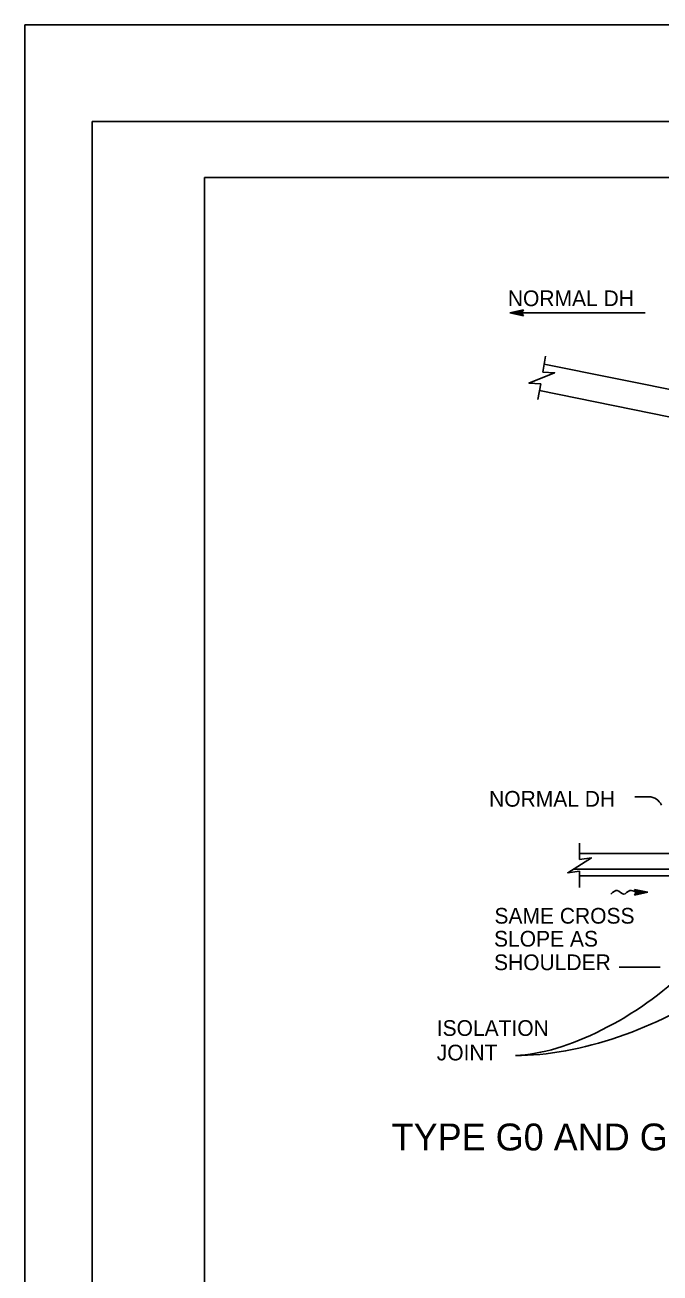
# Model space of a CAD drawing. Extents: x -894 to 866, y -472 to 714.
# Drawn here: x -894 to -611, y 157 to 714 of the extents above; entities that cross this region are included whole.
import ezdxf

# ---------------------------------------------------------------- set-up
doc = ezdxf.new("R2010")
doc.units = 0
for name, color, linetype in [('border_PLOTTING-ELEMENTS', 7, 'Continuous'), ('border_rw_22x34_Cut_Lines', 7, 'Continuous'), ('border_SHEET', 7, 'Continuous'), ('df_DETAIL-anno', 7, 'Continuous'), ('df_FLOW-LINE', 7, 'Continuous'), ('mc_CURB-GUTTER', 7, 'Continuous')]:
    doc.layers.add(name, color=color, linetype=linetype)

msp = doc.modelspace()

# ---------------------------------------------------------------- linework, layer by layer
at = {"layer": 'border_PLOTTING-ELEMENTS'}
for points in [[(-894.04, -472.44), (865.96, -472.44), (865.96, 713.56), (-894.04, 713.56)], [(-864.04, 670.56), (835.96, 670.56), (835.96, -429.44), (-864.04, -429.44)]]:
    msp.add_lwpolyline(points, close=True, dxfattribs=at)
at = {"layer": 'border_rw_22x34_Cut_Lines'}
msp.add_lwpolyline([(-864.04, 670.56), (835.96, 670.56), (835.96, -429.44), (-864.04, -429.44)], close=True, dxfattribs=at)
at = {"layer": 'border_SHEET'}
for p, q in [((-814.04, 645.56), (810.96, 645.56)), ((-814.04, -404.44), (-814.04, 645.56))]:
    msp.add_line(p, q, dxfattribs=at)
at = {"layer": 'df_DETAIL-anno'}
for p, q in [((-677.94, 585.18), (-671.94, 586.51)), ((-677.94, 585.18), (-617.63, 585.18)), ((-671.94, 583.84), (-677.94, 585.18)), ((-677.94, 585.18), (-677.94, 585.18)), ((-672.15, 584.19), (-676.56, 585.18)), ((-676.55, 585.18), (-672.17, 586.15)), ((-675.17, 585.17), (-672.35, 585.8)), ((-672.39, 584.55), (-675.17, 585.17)), ((-673.79, 585.17), (-672.58, 585.44)), ((-672.56, 584.9), (-673.79, 585.17)), ((-671.94, 586.51), (-672.74, 585.18)), ((-672.74, 585.18), (-671.94, 583.84)), ((-671.94, 586.51), (-671.94, 586.51)), ((-671.94, 583.84), (-671.94, 583.84)), ((-622.24, 369.52), (-615.99, 369.52)), ((-629.24, 293.52), (-611.04, 293.52))]:
    msp.add_line(p, q, dxfattribs=at)
msp.add_arc((-615.99, 363.52), 6, 22.4484, 90, dxfattribs=at)
for centre, major_axis, ratio, start_param, end_param in [((-637.83, 299.65), (57.8, 37.97), 0.433466, 3.759597, 5.140399), ((-637.19, 289.81), (66.73, 23.58), 0.400186, 3.968837, 5.403134)]:
    msp.add_ellipse(centre, major_axis=major_axis, ratio=ratio, start_param=start_param, end_param=end_param, dxfattribs=at)
at = {"layer": 'df_FLOW-LINE'}
for p, q in [((-622.49, 328.13), (-616.49, 326.93)), ((-621.69, 326.93), (-622.49, 328.13)), ((-616.49, 326.93), (-622.49, 325.73)), ((-622.49, 325.73), (-621.69, 326.93)), ((-622.49, 325.73), (-622.49, 325.73)), ((-622.25, 327.77), (-618.02, 326.92)), ((-618.02, 326.92), (-622.24, 326.08)), ((-622.02, 327.42), (-619.55, 326.93)), ((-619.55, 326.92), (-622.01, 326.43)), ((-621.78, 327.07), (-621.08, 326.92)), ((-621.08, 326.92), (-621.76, 326.79)), ((-621.69, 326.93), (-621.69, 326.93)), ((-616.49, 326.93), (-616.49, 326.93))]:
    msp.add_line(p, q, dxfattribs=at)
msp.add_spline([(-632.89, 326.13), (-630.09, 327.73), (-627.29, 326.13), (-624.49, 327.73), (-621.69, 326.93)], degree=3, dxfattribs=at)
at = {"layer": 'mc_CURB-GUTTER'}
for p, q in [((-663.3, 558.83), (-662.05, 565.94)), ((-422.87, 514), (-662.68, 562.37)), ((-665.47, 546.55), (-664.22, 553.66)), ((-424.95, 502.18), (-664.76, 550.55)), ((-646.9, 348.81), (-646.9, 341.6)), ((-409.87, 344.25), (-646.87, 344.25)), ((-409.87, 337.25), (-649.66, 337.25)), ((-646.9, 336.35), (-646.9, 329.13)), ((-409.87, 334.25), (-646.87, 334.25))]:
    msp.add_line(p, q, dxfattribs=at)
for points in [[(-663.3, 558.83), (-658.02, 558.56), (-669.5, 553.93), (-664.22, 553.66)], [(-646.9, 336.35), (-652.15, 335.69), (-641.65, 342.25), (-646.9, 341.6)]]:
    msp.add_lwpolyline(points, dxfattribs=at)

# ---------------------------------------------------------------- texts
at = {"layer": 'df_DETAIL-anno'}
for s, height, p in [('NORMAL DH', 7, (-678.86, 588.23)), ('NORMAL DH', 7, (-687.22, 365.11)), ('SAME CROSS', 7, (-684.82, 312.97)), ('SLOPE AS', 7, (-685.01, 302.74)), ('SHOULDER', 7, (-685.01, 292.24)), ('ISOLATION', 7, (-710.54, 262.94)), ('JOINT', 7, (-710.54, 252)), ('TYPE G0 AND G1 THRU G6 INLETS ON GRADE', 12, (-730.66, 211.86))]:
    msp.add_text(s, height=height, dxfattribs=at).set_placement(p)

doc.saveas('drawing.dxf')
